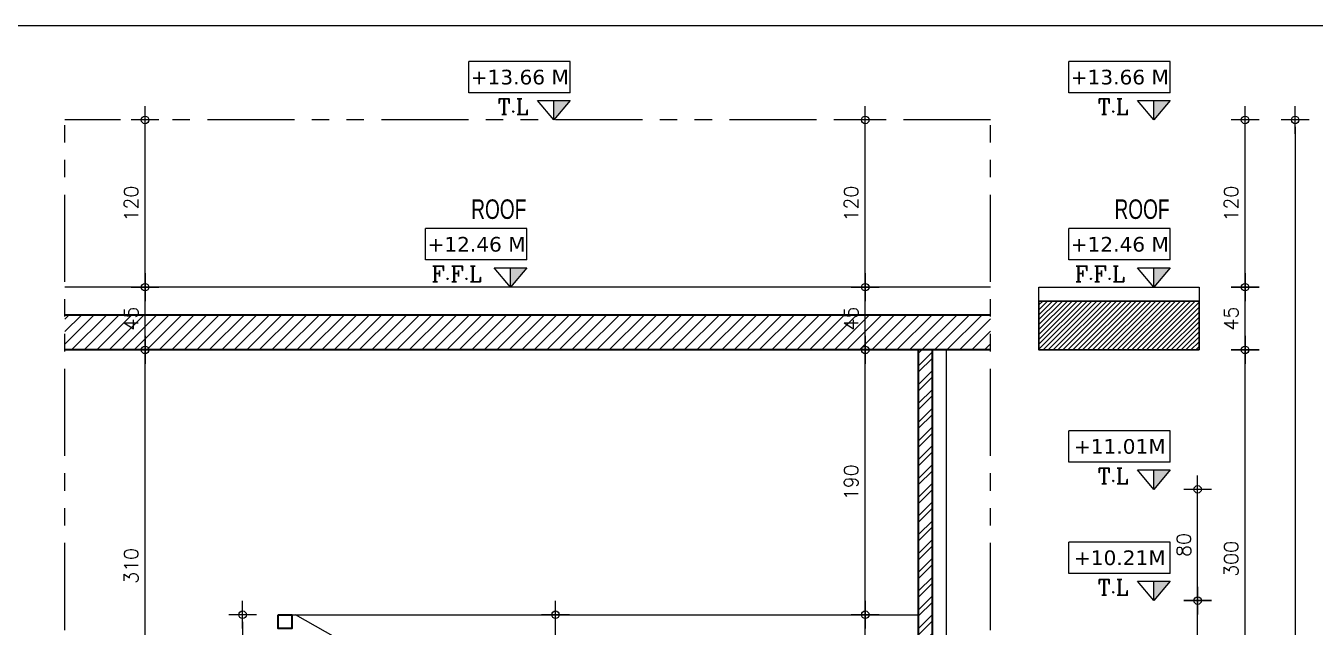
# Model space of a CAD drawing. Header units: millimetres. Extents: x -11627 to -10952, y 10244 to 10588.
# Drawn here: x -11315.08 to -11296.56, y 10369.45 to 10378.08 of the extents above; entities that cross this region are included whole.
import ezdxf
from ezdxf.enums import TextEntityAlignment as Align

# ---------------------------------------------------------------- set-up
doc = ezdxf.new("R2010")
doc.units = ezdxf.units.MM
doc.header["$PDMODE"] = 35
doc.linetypes.add('PHANTOM2', pattern=[1.25, 0.625, -0.125, 0.125, -0.125, 0.125, -0.125])
doc.layers.get('0').update_dxf_attribs({"lineweight": 5})
doc.layers.get('DEFPOINTS').update_dxf_attribs({"lineweight": 5})
doc.layers.add('A-FINISHING', color=52, linetype='Continuous')
doc.layers.add('A-ROAD', color=43, linetype='Continuous')
for name, color, linetype, lineweight in [('A-GEN-TEXT.', 3, 'Continuous', 13), ('A-LEVEL TAG', 23, 'Continuous', 9), ('A-WALL', 4, 'Continuous', 30), ('BORDER A1', 7, 'Continuous', 100), ('DIM IN', 191, 'Continuous', 5), ('HATCH', 8, 'Continuous', 0), ('SECTION', 3, 'PHANTOM2', 5), ('STAIR', 34, 'Continuous', 5), ('Title Block', 7, 'Continuous', 0), ('WALLS', 4, 'Continuous', 35)]:
    doc.layers.add(name, color=color, linetype=linetype, lineweight=lineweight)
doc.styles.add('frame', font='verdana.ttf', dxfattribs={"width": 5})
doc.styles.add('GROUND FLOOR XREF - option 3$0$VILLA GF XREF$0$ROMANC', font='romanc__.ttf')
doc.styles.add('T20-50', font='ROMANS.SHX', dxfattribs={"height": 0.1})
doc.styles.add('TEXTN', font='techl___.ttf', dxfattribs={"height": 0.15})
doc.styles.add('TEXTS', font='arial.ttf', dxfattribs={"width": 0.8})
doc.dimstyles.new('D50', dxfattribs={"dimtxt": 0.1, "dimasz": 0.05, "dimexe": 0, "dimexo": 0, "dimgap": 0.05, "dimtad": 1, "dimdec": 0, "dimlfac": 100, "dimzin": 0, "dimdsep": 46, "dimtxsty": 'T20-50', "dimblk": 'DOT1', "dimcen": 0.05, "dimse1": 1, "dimse2": 1, "dimclrd": 256, "dimclre": 256, "dimclrt": 256, "dimadec": 0, "dimazin": 0, "dimtfac": 10, "dimtdec": 0, "dimtix": 1, "dimtmove": 2, "dimatfit": 3, "dimldrblk": 'DOT', "dimfxl": 1, "dimtolj": 1, "dimtzin": 0, "dimlwd": -1, "dimlwe": -1, "dimarcsym": 0})

# ---------------------------------------------------------------- blocks, each defined once
blk = doc.blocks.new('ADM FRAME-A2')
at = {"layer": 'BORDER A1', "lineweight": 25}
blk.add_lwpolyline([(-58.529, 2.457), (-11.557, 2.457), (-11.557, 40.943), (-58.529, 40.943)], close=True, dxfattribs=at)
blk = doc.blocks.new('DOT1')
at = {"color": 0}
for p, q in [((0, -2), (0, 2)), ((-2, 0), (2, 0))]:
    blk.add_line(p, q, dxfattribs=at)
blk.add_circle((0, 0), 0.54, dxfattribs=at)
blk = doc.blocks.new('*D625')
at = {"layer": 'DEFPOINTS', "color": 0, "transparency": 16777216}
for p in [(8.4766, 12.8412), (8.4887, 12.8412), (8.4766, 9.8412)]:
    blk.add_point(p, dxfattribs=at)
at = {"layer": 'DIM IN', "transparency": 16777216}
blk.add_line((8.4766, 9.8912), (8.4766, 12.7912), dxfattribs=at)
at = {"layer": 'DIM IN', "transparency": 16777216, "xscale": 0.05, "yscale": 0.05, "zscale": 0.05}
for p, rotation in [((8.4766, 12.8412), 90), ((8.4766, 9.8412), 270)]:
    blk.add_blockref('DOT1', p, dxfattribs=dict(at, rotation=rotation))
at = {"layer": 'DIM IN', "transparency": 16777216, "insert": (8.3766, 11.3412), "char_height": 0.1, "attachment_point": 5, "rotation": 90, "style": 'T20-50'}
blk.add_mtext('\\A1;300', dxfattribs=at)
blk = doc.blocks.new('_Dot')
at = {"color": 0, "lineweight": -2}
blk.add_line((-0.5, 0), (-1, 0), dxfattribs=at)
at = {"color": 0, "const_width": 0.5}
blk.add_lwpolyline([(-0.25, 0, 1), (0.25, 0, 1)], format="xyb", close=True, dxfattribs=at)
blk = doc.blocks.new('*D627')
at = {"layer": 'DEFPOINTS', "color": 0, "transparency": 16777216}
for p in [(9.0241, 14.4912, 0), (8.8365, 0.8302), (9.2902, 0.8302)]:
    blk.add_point(p, dxfattribs=at)
at = {"layer": 'DIM IN', "transparency": 16777216}
blk.add_line((8.8365, 14.4412), (8.8365, 0.8802), dxfattribs=at)
at = {"layer": 'DIM IN', "transparency": 16777216, "xscale": 0.05, "yscale": 0.05, "zscale": 0.05}
for p, rotation in [((8.8365, 14.4912), 90), ((8.8365, 0.8302), 270)]:
    blk.add_blockref('DOT1', p, dxfattribs=dict(at, rotation=rotation))
at = {"layer": 'DIM IN', "transparency": 16777216, "insert": (8.7075, 8.0512), "char_height": 0.1, "attachment_point": 5, "rotation": 90, "style": 'T20-50'}
blk.add_mtext('\\A1;1366', dxfattribs=at)
blk = doc.blocks.new('*D631')
at = {"layer": 'DEFPOINTS', "color": 0, "transparency": 16777216}
for p in [(8.4766, 13.2912), (8.4766, 13.2912), (8.4766, 12.8412)]:
    blk.add_point(p, dxfattribs=at)
at = {"layer": 'DIM IN', "transparency": 16777216}
blk.add_line((8.4766, 12.8912), (8.4766, 13.2412), dxfattribs=at)
at = {"layer": 'DIM IN', "transparency": 16777216, "xscale": 0.05, "yscale": 0.05, "zscale": 0.05}
for p, rotation in [((8.4766, 13.2912), 90), ((8.4766, 12.8412), 270)]:
    blk.add_blockref('DOT1', p, dxfattribs=dict(at, rotation=rotation))
at = {"layer": 'DIM IN', "transparency": 16777216, "insert": (8.3766, 13.0662), "char_height": 0.1, "attachment_point": 5, "rotation": 90, "style": 'T20-50'}
blk.add_mtext('\\A1;45', dxfattribs=at)
blk = doc.blocks.new('*D632')
at = {"layer": 'DEFPOINTS', "color": 0, "transparency": 16777216}
for p in [(8.4766, 14.4912), (8.8365, 14.4912), (8.4766, 13.2912)]:
    blk.add_point(p, dxfattribs=at)
at = {"layer": 'DIM IN', "transparency": 16777216}
blk.add_line((8.4766, 13.3412), (8.4766, 14.4412), dxfattribs=at)
at = {"layer": 'DIM IN', "transparency": 16777216, "xscale": 0.05, "yscale": 0.05, "zscale": 0.05}
for p, rotation in [((8.4766, 14.4912), 90), ((8.4766, 13.2912), 270)]:
    blk.add_blockref('DOT1', p, dxfattribs=dict(at, rotation=rotation))
at = {"layer": 'DIM IN', "transparency": 16777216, "insert": (8.3766, 13.8912), "char_height": 0.1, "attachment_point": 5, "rotation": 90, "style": 'T20-50'}
blk.add_mtext('\\A1;120', dxfattribs=at)
blk = doc.blocks.new('TAG-ELE-LVL')
at = {"layer": 'A-LEVEL TAG'}
for p, q in [((-0.21, 0.35), (-0.21, 0.75)), ((-0.21, 0.75), (1.09, 0.75)), ((1.09, 0.35), (1.09, 0.75)), ((-0.21, 0.35), (1.09, 0.35)), ((0, 0), (0, 0.25))]:
    blk.add_line(p, q, dxfattribs=at)
blk.add_lwpolyline([(0, 0), (0.21, 0.25), (-0.21, 0.25)], close=True, dxfattribs=at)
at = {"layer": 'A-LEVEL TAG', "color": 251}
blk.add_solid([(-0.21, 0.25), (0, 0), (0, 0.25)], dxfattribs=at)
at = {"layer": 'A-LEVEL TAG', "color": 50, "style": 'TEXTS', "width": 0.75}
blk.add_attdef('FLOOR-NAME', text='', height=0.25, dxfattribs=at).set_placement((-0.21, 0.8), align=Align.BOTTOM_LEFT)
blk.add_attdef('LVL', text='', height=0.225, dxfattribs=at).set_placement((0.44, 0.55), align=Align.MIDDLE_CENTER)
at = {"layer": 'A-LEVEL TAG', "color": 50, "style": 'TEXTN', "width": 0.75}
blk.add_attdef('-', (0.361, 0.07), '', height=0.175, dxfattribs=at)
blk = doc.blocks.new('*D622')
at = {"layer": 'DEFPOINTS', "color": 0, "transparency": 16777216}
for p in [(6.9156, 11.8402), (8.136, 11.8402), (8.2976, 11.0412)]:
    blk.add_point(p, dxfattribs=at)
at = {"layer": 'DIM IN', "transparency": 16777216}
blk.add_line((8.136, 11.0912), (8.136, 11.7902), dxfattribs=at)
at = {"layer": 'DIM IN', "transparency": 16777216, "xscale": 0.05, "yscale": 0.05, "zscale": 0.05}
for p, rotation in [((8.136, 11.8402), 90), ((8.136, 11.0412), 270)]:
    blk.add_blockref('DOT1', p, dxfattribs=dict(at, rotation=rotation))
at = {"layer": 'DIM IN', "transparency": 16777216, "insert": (8.036, 11.4407), "char_height": 0.1, "attachment_point": 5, "rotation": 90, "style": 'T20-50'}
blk.add_mtext('\\A1;80', dxfattribs=at)
blk = doc.blocks.new('*D623')
at = {"layer": 'DEFPOINTS', "color": 0, "transparency": 16777216}
for p in [(6.42, 11.0412, 5.5528), (8.136, 11.0412), (7.9193, 9.8412, 5.5625)]:
    blk.add_point(p, dxfattribs=at)
at = {"layer": 'DIM IN', "transparency": 16777216}
blk.add_line((8.136, 9.8912), (8.136, 10.9912), dxfattribs=at)
at = {"layer": 'DIM IN', "transparency": 16777216, "xscale": 0.05, "yscale": 0.05, "zscale": 0.05}
for p, rotation in [((8.136, 11.0412), 90), ((8.136, 9.8412), 270)]:
    blk.add_blockref('DOT1', p, dxfattribs=dict(at, rotation=rotation))
at = {"layer": 'DIM IN', "transparency": 16777216, "insert": (8.036, 10.4412), "char_height": 0.1, "attachment_point": 5, "rotation": 90, "style": 'T20-50'}
blk.add_mtext('\\A1;120', dxfattribs=at)
blk = doc.blocks.new('*D668')
at = {"layer": 'DEFPOINTS', "color": 0, "transparency": 16777216}
for p in [(0.4743, 12.8412, -0.0065), (0.5756, 12.8412), (0.4743, 9.7402, 0.0065)]:
    blk.add_point(p, dxfattribs=at)
at = {"layer": 'DIM IN', "transparency": 16777216}
blk.add_line((0.5756, 9.7902), (0.5756, 12.7912), dxfattribs=at)
at = {"layer": 'DIM IN', "transparency": 16777216, "xscale": 0.05, "yscale": 0.05, "zscale": 0.05}
for p, rotation in [((0.5756, 12.8412), 90), ((0.5756, 9.7402), 270)]:
    blk.add_blockref('DOT1', p, dxfattribs=dict(at, rotation=rotation))
at = {"layer": 'DIM IN', "transparency": 16777216, "insert": (0.4756, 11.2907), "char_height": 0.1, "attachment_point": 5, "rotation": 90, "style": 'T20-50'}
blk.add_mtext('\\A1;310', dxfattribs=at)
blk = doc.blocks.new('*D669')
at = {"layer": 'DEFPOINTS', "color": 0, "transparency": 16777216}
for p in [(0.4743, 13.2912, -0.0065), (0.5756, 13.2912), (0.4743, 12.8412, -0.0065)]:
    blk.add_point(p, dxfattribs=at)
at = {"layer": 'DIM IN', "transparency": 16777216}
blk.add_line((0.5756, 12.8912), (0.5756, 13.2412), dxfattribs=at)
at = {"layer": 'DIM IN', "transparency": 16777216, "xscale": 0.05, "yscale": 0.05, "zscale": 0.05}
for p, rotation in [((0.5756, 13.2912), 90), ((0.5756, 12.8412), 270)]:
    blk.add_blockref('DOT1', p, dxfattribs=dict(at, rotation=rotation))
at = {"layer": 'DIM IN', "transparency": 16777216, "insert": (0.4756, 13.0662), "char_height": 0.1, "attachment_point": 5, "rotation": 90, "style": 'T20-50'}
blk.add_mtext('\\A1;45', dxfattribs=at)
blk = doc.blocks.new('*D670')
at = {"layer": 'DEFPOINTS', "color": 0, "transparency": 16777216}
for p in [(0.4743, 14.4912, -0.0065), (0.5756, 14.4912), (0.4743, 13.2912, -0.0065)]:
    blk.add_point(p, dxfattribs=at)
at = {"layer": 'DIM IN', "transparency": 16777216}
blk.add_line((0.5756, 13.3412), (0.5756, 14.4412), dxfattribs=at)
at = {"layer": 'DIM IN', "transparency": 16777216, "xscale": 0.05, "yscale": 0.05, "zscale": 0.05}
for p, rotation in [((0.5756, 14.4912), 90), ((0.5756, 13.2912), 270)]:
    blk.add_blockref('DOT1', p, dxfattribs=dict(at, rotation=rotation))
at = {"layer": 'DIM IN', "transparency": 16777216, "insert": (0.4756, 13.8912), "char_height": 0.1, "attachment_point": 5, "rotation": 90, "style": 'T20-50'}
blk.add_mtext('\\A1;120', dxfattribs=at)
blk = doc.blocks.new('*D671')
at = {"layer": 'DEFPOINTS', "color": 0, "transparency": 16777216}
for p in [(1.531, 10.9402), (1.2765, 9.7402), (1.531, 9.7402, 0.0065)]:
    blk.add_point(p, dxfattribs=at)
at = {"layer": 'DIM IN', "transparency": 16777216}
blk.add_line((1.2765, 10.8902), (1.2765, 9.7902), dxfattribs=at)
at = {"layer": 'DIM IN', "transparency": 16777216, "xscale": 0.05, "yscale": 0.05, "zscale": 0.05}
for p, rotation in [((1.2765, 10.9402), 90), ((1.2765, 9.7402), 270)]:
    blk.add_blockref('DOT1', p, dxfattribs=dict(at, rotation=rotation))
at = {"layer": 'DIM IN', "transparency": 16777216, "insert": (1.1765, 10.3402), "char_height": 0.1, "attachment_point": 5, "rotation": 90, "style": 'T20-50'}
blk.add_mtext('\\A1;120', dxfattribs=at)
blk = doc.blocks.new('*D637')
at = {"layer": 'DEFPOINTS', "color": 0, "transparency": 16777216}
for p in [(5.7233, 13.2912, -0.0065), (5.7482, 13.2912), (5.7233, 12.8412, -0.0004)]:
    blk.add_point(p, dxfattribs=at)
at = {"layer": 'DIM IN', "transparency": 16777216}
blk.add_line((5.7482, 12.8912), (5.7482, 13.2412), dxfattribs=at)
at = {"layer": 'DIM IN', "transparency": 16777216, "xscale": 0.05, "yscale": 0.05, "zscale": 0.05}
for p, rotation in [((5.7482, 13.2912), 90), ((5.7482, 12.8412), 270)]:
    blk.add_blockref('DOT1', p, dxfattribs=dict(at, rotation=rotation))
at = {"layer": 'DIM IN', "transparency": 16777216, "insert": (5.6482, 13.0662), "char_height": 0.1, "attachment_point": 5, "rotation": 90, "style": 'T20-50'}
blk.add_mtext('\\A1;45', dxfattribs=at)
blk = doc.blocks.new('*D638')
at = {"layer": 'DEFPOINTS', "color": 0, "transparency": 16777216}
for p in [(5.7233, 14.4912, -0.0065), (5.7482, 14.4912), (5.7233, 13.2912, -0.0065)]:
    blk.add_point(p, dxfattribs=at)
at = {"layer": 'DIM IN', "transparency": 16777216}
blk.add_line((5.7482, 13.3412), (5.7482, 14.4412), dxfattribs=at)
at = {"layer": 'DIM IN', "transparency": 16777216, "xscale": 0.05, "yscale": 0.05, "zscale": 0.05}
for p, rotation in [((5.7482, 14.4912), 90), ((5.7482, 13.2912), 270)]:
    blk.add_blockref('DOT1', p, dxfattribs=dict(at, rotation=rotation))
at = {"layer": 'DIM IN', "transparency": 16777216, "insert": (5.6482, 13.8912), "char_height": 0.1, "attachment_point": 5, "rotation": 90, "style": 'T20-50'}
blk.add_mtext('\\A1;120', dxfattribs=at)
blk = doc.blocks.new('*D661')
at = {"layer": 'DEFPOINTS', "color": 0, "transparency": 16777216}
for p in [(5.6811, 10.9402, 0.0065), (5.7482, 10.9402), (5.6811, 9.7402, 0.0065)]:
    blk.add_point(p, dxfattribs=at)
at = {"layer": 'DIM IN', "transparency": 16777216}
blk.add_line((5.7482, 9.7902), (5.7482, 10.8902), dxfattribs=at)
at = {"layer": 'DIM IN', "transparency": 16777216, "xscale": 0.05, "yscale": 0.05, "zscale": 0.05}
for p, rotation in [((5.7482, 10.9402), 90), ((5.7482, 9.7402), 270)]:
    blk.add_blockref('DOT1', p, dxfattribs=dict(at, rotation=rotation))
at = {"layer": 'DIM IN', "transparency": 16777216, "insert": (5.6482, 10.3402), "char_height": 0.1, "attachment_point": 5, "rotation": 90, "style": 'T20-50'}
blk.add_mtext('\\A1;120', dxfattribs=at)
blk = doc.blocks.new('*D662')
at = {"layer": 'DEFPOINTS', "color": 0, "transparency": 16777216}
for p in [(5.5864, 12.8412, -0.0065), (5.7482, 12.8412), (5.6811, 10.9402, 0.0065)]:
    blk.add_point(p, dxfattribs=at)
at = {"layer": 'DIM IN', "transparency": 16777216}
blk.add_line((5.7482, 10.9902), (5.7482, 12.7912), dxfattribs=at)
at = {"layer": 'DIM IN', "transparency": 16777216, "xscale": 0.05, "yscale": 0.05, "zscale": 0.05}
for p, rotation in [((5.7482, 12.8412), 90), ((5.7482, 10.9402), 270)]:
    blk.add_blockref('DOT1', p, dxfattribs=dict(at, rotation=rotation))
at = {"layer": 'DIM IN', "transparency": 16777216, "insert": (5.6482, 11.8907), "char_height": 0.1, "attachment_point": 5, "rotation": 90, "style": 'T20-50'}
blk.add_mtext('\\A1;190', dxfattribs=at)
blk = doc.blocks.new('*D663')
at = {"layer": 'DEFPOINTS', "color": 0, "transparency": 16777216}
for p in [(3.4567, 10.9402, 0.0065), (3.5238, 10.9402), (3.4567, 9.7402, 0.0065)]:
    blk.add_point(p, dxfattribs=at)
at = {"layer": 'DIM IN', "transparency": 16777216}
blk.add_line((3.5238, 9.7902), (3.5238, 10.8902), dxfattribs=at)
at = {"layer": 'DIM IN', "transparency": 16777216, "xscale": 0.05, "yscale": 0.05, "zscale": 0.05}
for p, rotation in [((3.5238, 10.9402), 90), ((3.5238, 9.7402), 270)]:
    blk.add_blockref('DOT1', p, dxfattribs=dict(at, rotation=rotation))
at = {"layer": 'DIM IN', "transparency": 16777216, "insert": (3.4238, 10.3402), "char_height": 0.1, "attachment_point": 5, "rotation": 90, "style": 'T20-50'}
blk.add_mtext('\\A1;120', dxfattribs=at)
blk = doc.blocks.new('A$C4b93d0e9')
at = {"layer": 'HATCH'}
h = blk.add_hatch(dxfattribs=at)
h.set_pattern_fill('ANSI31', color=256, scale=0.2, style=0)
h.set_pattern_definition([(45, (-4.217878, -21.462917), (-0.01767767, 0.01767767), [])])
h.paths.add_polyline_path([(8.1462, 13.1912), (8.1462, 12.8412), (6.9962, 12.8412), (6.9962, 13.1912)])
h = blk.add_hatch(dxfattribs=at)
h.set_pattern_fill('ANSI31', color=256, scale=0.02, style=0)
h.paths.add_polyline_path([(0, 13.0912), (6.6481, 13.0912), (6.6481, 12.8412), (0, 12.8412)])
h = blk.add_hatch(dxfattribs=at)
h.set_pattern_fill('ANSI32', color=256, scale=0.01, style=0)
h.paths.add_polyline_path([(6.131, 7.6702), (6.231, 7.6702), (6.231, 12.8412), (6.131, 12.8412)])
at = {"layer": 'A-FINISHING', "elevation": -0.0065}
blk.add_lwpolyline([(6.9962, 13.1912), (6.9962, 13.2912), (8.1462, 13.2912), (8.1462, 13.1912)], dxfattribs=at)
at = {"layer": 'A-ROAD'}
for p, q in [((6.6481, 13.2912, -0.0065), (0, 13.2912, -0.0065)), ((6.3311, 1.5802), (6.3311, 12.8412))]:
    blk.add_line(p, q, dxfattribs=at)
at = {"layer": 'A-WALL', "elevation": -0.0065}
blk.add_lwpolyline([(8.1462, 12.8412), (8.1462, 13.1912), (6.9962, 13.1912), (6.9962, 12.8412)], close=True, dxfattribs=at)
at = {"layer": 'SECTION'}
for p, q in [((0, 0.8302), (0, 14.4912)), ((6.6481, 14.4912, -0.0065), (0, 14.4912, -0.0065)), ((6.6481, 0.8302), (6.6481, 14.4912))]:
    blk.add_line(p, q, dxfattribs=at)
at = {"layer": 'STAIR'}
for p, q in [((1.631, 10.9402), (1.6574, 10.9402)), ((4.9811, 9.0568, 0.0116), (1.6574, 10.9402, 0.0116)), ((1.6574, 10.9402, 0.0065), (6.131, 10.9402, 0.0065))]:
    blk.add_line(p, q, dxfattribs=at)
at = {"layer": 'WALLS'}
for p, q in [((6.6481, 13.0912, -0.0065), (0, 13.0912, -0.0065)), ((6.6481, 12.8412, -0.0065), (0, 12.8412, -0.0065)), ((6.131, 7.6702), (6.131, 12.8412)), ((6.231, 1.4802), (6.231, 12.8412))]:
    blk.add_line(p, q, dxfattribs=at)
blk.add_lwpolyline([(1.531, 10.9402), (1.631, 10.9402), (1.631, 10.8402), (1.531, 10.8402)], close=True, dxfattribs=at)
at = {"layer": 'A-LEVEL TAG'}
ref = blk.add_blockref('TAG-ELE-LVL', (3.5115, 14.4912, -0.0065), dxfattribs=dict(at, xscale=-0.5599999999999999, yscale=0.5599999999999999, zscale=0.7))
ref.add_attrib('-', 'T.L', (3.1094, 14.5304, -0.0065), dxfattribs={"layer": 'A-GEN-TEXT.', "height": 0.112, "style": 'GROUND FLOOR XREF - option 3$0$VILLA GF XREF$0$ROMANC'})
ref.add_attrib('LVL', '+13.66 M', dxfattribs={"layer": 'A-GEN-TEXT.', "height": 0.10522, "style": 'frame'}).set_placement((3.267, 14.7992, -0.0065), align=Align.MIDDLE_CENTER)
ref = blk.add_blockref('TAG-ELE-LVL', (7.8212, 14.4912, -0.0065), dxfattribs=dict(at, xscale=-0.5599999999999999, yscale=0.5599999999999999, zscale=0.7))
ref.add_attrib('-', 'T.L', (7.419, 14.5304, -0.0065), dxfattribs={"layer": 'A-GEN-TEXT.', "height": 0.112, "style": 'GROUND FLOOR XREF - option 3$0$VILLA GF XREF$0$ROMANC'})
ref.add_attrib('LVL', '+13.66 M', dxfattribs={"layer": 'A-GEN-TEXT.', "height": 0.10522, "style": 'frame'}).set_placement((7.5766, 14.7992, -0.0065), align=Align.MIDDLE_CENTER)
ref = blk.add_blockref('TAG-ELE-LVL', (3.2009, 13.2912, -0.0065), dxfattribs=dict(at, xscale=-0.5599999999999999, yscale=0.5599999999999999, zscale=0.7))
ref.add_attrib('FLOOR-NAME', 'ROOF', dxfattribs={"color": 50, "height": 0.14, "style": 'TEXTS', "width": 0.7}).set_placement((2.9184, 13.7392, -0.0065), align=Align.BOTTOM_LEFT)
ref.add_attrib('-', 'F.F.L', (2.6339, 13.3304, -0.0065), dxfattribs={"layer": 'A-GEN-TEXT.', "height": 0.112, "style": 'GROUND FLOOR XREF - option 3$0$VILLA GF XREF$0$ROMANC'})
ref.add_attrib('LVL', '+12.46 M', dxfattribs={"layer": 'A-GEN-TEXT.', "height": 0.10522, "style": 'frame'}).set_placement((2.9563, 13.5992, -0.0065), align=Align.MIDDLE_CENTER)
ref = blk.add_blockref('TAG-ELE-LVL', (7.8212, 13.2912, -0.0065), dxfattribs=dict(at, xscale=-0.5599999999999999, yscale=0.5599999999999999, zscale=0.7))
ref.add_attrib('FLOOR-NAME', 'ROOF', dxfattribs={"color": 50, "height": 0.14, "style": 'TEXTS', "width": 0.7}).set_placement((7.5387, 13.7392, -0.0065), align=Align.BOTTOM_LEFT)
ref.add_attrib('-', 'F.F.L', (7.2542, 13.3304, -0.0065), dxfattribs={"layer": 'A-GEN-TEXT.', "height": 0.112, "style": 'GROUND FLOOR XREF - option 3$0$VILLA GF XREF$0$ROMANC'})
ref.add_attrib('LVL', '+12.46 M', dxfattribs={"layer": 'A-GEN-TEXT.', "height": 0.10522, "style": 'frame'}).set_placement((7.5766, 13.5992, -0.0065), align=Align.MIDDLE_CENTER)
ref = blk.add_blockref('TAG-ELE-LVL', (7.8212, 11.8402, -0.0065), dxfattribs=dict(at, xscale=-0.5599999999999999, yscale=0.5599999999999999, zscale=0.7))
ref.add_attrib('-', 'T.L', (7.419, 11.8794, -0.0065), dxfattribs={"layer": 'A-GEN-TEXT.', "height": 0.112, "style": 'GROUND FLOOR XREF - option 3$0$VILLA GF XREF$0$ROMANC'})
ref.add_attrib('LVL', '+11.01M', dxfattribs={"layer": 'A-GEN-TEXT.', "height": 0.10522, "style": 'frame'}).set_placement((7.5766, 12.1482, -0.0065), align=Align.MIDDLE_CENTER)
ref = blk.add_blockref('TAG-ELE-LVL', (7.8212, 11.0412, -0.0065), dxfattribs=dict(at, xscale=-0.5599999999999999, yscale=0.5599999999999999, zscale=0.7))
ref.add_attrib('-', 'T.L', (7.419, 11.0804, -0.0065), dxfattribs={"layer": 'A-GEN-TEXT.', "height": 0.112, "style": 'GROUND FLOOR XREF - option 3$0$VILLA GF XREF$0$ROMANC'})
ref.add_attrib('LVL', '+10.21M', dxfattribs={"layer": 'A-GEN-TEXT.', "height": 0.10522, "style": 'frame'}).set_placement((7.5766, 11.3492, -0.0065), align=Align.MIDDLE_CENTER)
at = {"layer": 'DIM IN'}
for base, p1, p2, picture, middle in [((0.5756, 14.4912), (0.4743, 13.2912, -0.0065), (0.4743, 14.4912, -0.0065), '*D670', (0.4756, 13.8912)), ((5.7482, 14.4912), (5.7233, 13.2912, -0.0065), (5.7233, 14.4912, -0.0065), '*D638', (5.6482, 13.8912)), ((8.4766, 14.4912, -0.0065), (8.4766, 13.2912, -0.0065), (8.8365, 14.4912, -0.0065), '*D632', (8.3766, 13.8912, -0.0065)), ((0.5756, 13.2912), (0.4743, 12.8412, -0.0065), (0.4743, 13.2912, -0.0065), '*D669', (0.4756, 13.0662)), ((5.7482, 13.2912), (5.7233, 12.8412, -0.0004), (5.7233, 13.2912, -0.0065), '*D637', (5.6482, 13.0662)), ((8.4766, 13.2912, -0.0065), (8.4766, 12.8412, -0.0065), (8.4766, 13.2912, -0.0065), '*D631', (8.3766, 13.0662, -0.0065)), ((0.5756, 12.8412), (0.4743, 9.7402, 0.0065), (0.4743, 12.8412, -0.0065), '*D668', (0.4756, 11.2907)), ((5.7482, 12.8412), (5.6811, 10.9402, 0.0065), (5.5864, 12.8412, -0.0065), '*D662', (5.6482, 11.8907)), ((8.4766, 12.8412, -0.0065), (8.4766, 9.8412, -0.0065), (8.4887, 12.8412, -0.0065), '*D625', (8.3766, 11.3412, -0.0065)), ((8.136, 11.8402, -5.5625), (8.2976, 11.0412, -5.5625), (6.9156, 11.8402, -5.5625), '*D622', (8.036, 11.4407, -5.5625)), ((8.136, 11.0412, -5.5625), (7.9193, 9.8412), (6.42, 11.0412, -0.0097), '*D623', (8.036, 10.4412, -5.5625)), ((1.2765, 9.7402), (1.531, 10.9402), (1.531, 9.7402, 0.0065), '*D671', (1.1765, 10.3402)), ((3.5238, 10.9402), (3.4567, 9.7402, 0.0065), (3.4567, 10.9402, 0.0065), '*D663', (3.4238, 10.3402)), ((5.7482, 10.9402), (5.6811, 9.7402, 0.0065), (5.6811, 10.9402, 0.0065), '*D661', (5.6482, 10.3402))]:
    dim = blk.add_linear_dim(base=base, p1=p1, p2=p2, angle=90, dimstyle='D50', dxfattribs=at)
    dim.commit()
    dim.dimension.update_dxf_attribs({"geometry": picture, "text_midpoint": middle})
dim = blk.add_linear_dim(base=(8.8365, 0.8302, -0.0065), p1=(9.0241, 14.4912, -0.0065), p2=(9.2902, 0.8302, -0.0065), angle=90, dimstyle='D50', dxfattribs=at)
dim.commit()
dim.dimension.update_dxf_attribs({"geometry": '*D627', "text_midpoint": (8.7075, 8.0512, -0.0065), "dimtype": 160})

msp = doc.modelspace()

# ---------------------------------------------------------------- block references
at = {"layer": 'DIM IN', "xscale": 2, "yscale": 2, "zscale": 2}
msp.add_blockref('A$C4b93d0e9', (-11314.523, 10347.749, 0.006), dxfattribs=at)
at = {"layer": 'Title Block'}
msp.add_blockref('ADM FRAME-A2', (-11281.077, 10337.14), dxfattribs=at)

doc.saveas('drawing.dxf')
